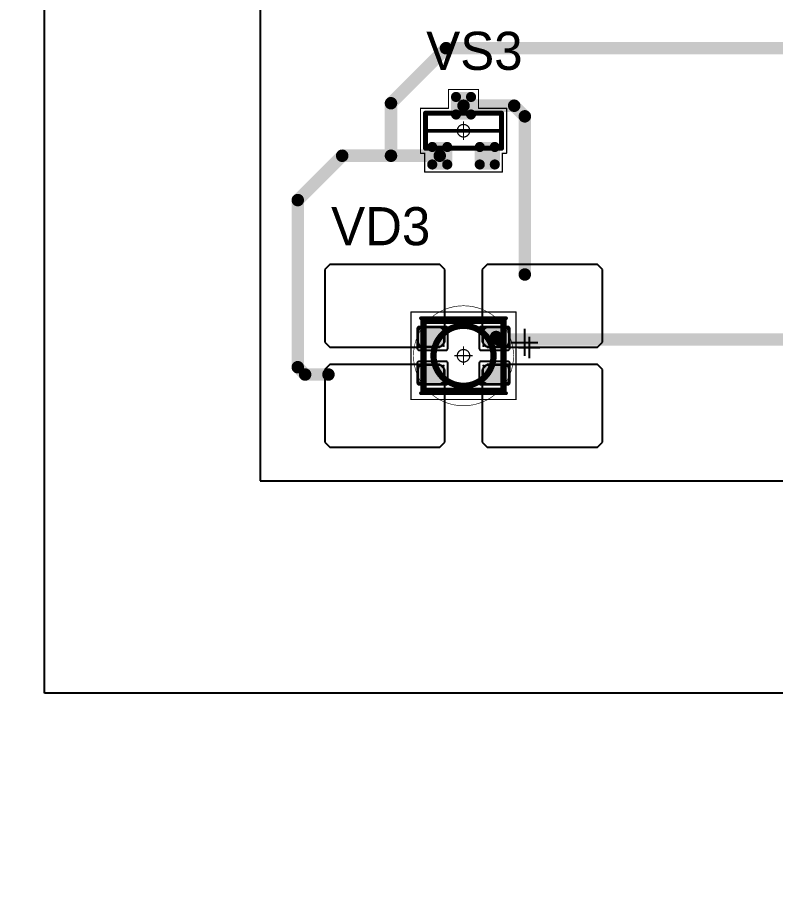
# Model space of a CAD drawing. Header units: millimetres. Extents: x 0 to 400, y 0 to 511.
# Drawn here: x 42.17 to 72.47, y 0 to 35.03 of the extents above; entities that cross this region are included whole.
import ezdxf

# ---------------------------------------------------------------- set-up
doc = ezdxf.new("R2010")
doc.units = ezdxf.units.MM
for name, color, linetype in [('Mechanical10', 56, 'Continuous'), ('Mechanical13', 56, 'Continuous'), ('Mechanical15', 56, 'Continuous'), ('Mechanical2', 216, 'Continuous'), ('TopLayer', 1, 'Continuous'), ('TopOverlay', 2, 'Continuous'), ('TopPaste', 8, 'Continuous'), ('TopSolder', 216, 'Continuous')]:
    doc.layers.add(name, color=color, linetype=linetype)

# ---------------------------------------------------------------- blocks, each defined once
blk = doc.blocks.new('SOT23_594')
at = {"layer": 'Mechanical13', "const_width": 0.2}
for points in [[(-0.7, 1.52), (0.7, 1.52)], [(-0.7, 1.52), (-0.7, -1.52)], [(0.7, 1.52), (0.7, -1.52)], [(-0.7, -1.52), (0.7, -1.52)]]:
    blk.add_lwpolyline(points, dxfattribs=at)
at = {"layer": 'Mechanical13', "const_width": 0.1}
for points in [[(-0.75, 1.52, 1), (-0.65, 1.52, 1)], [(-0.75, 1.52, 1), (-0.65, 1.52, 1)], [(0.65, 1.52, 1), (0.75, 1.52, 1)], [(0.65, 1.52, 1), (0.75, 1.52, 1)], [(-0.75, -1.52, 1), (-0.65, -1.52, 1)], [(-0.75, -1.52, 1), (-0.65, -1.52, 1)], [(0.65, -1.52, 1), (0.75, -1.52, 1)], [(0.65, -1.52, 1), (0.75, -1.52, 1)]]:
    blk.add_lwpolyline(points, format="xyb", close=True, dxfattribs=at)
at = {"layer": 'Mechanical15', "const_width": 0.05}
for points in [[(-1.65, 1.55), (-1.65, -1.55)], [(-1.65, 1.55), (-0.9, 1.55)], [(-0.9, 1.72), (-0.9, 1.55)], [(-0.9, 1.72), (0.9, 1.72)], [(0.9, 1.72), (0.9, 0.6)], [(0, 0.35), (0, -0.35)], [(0.9, 0.6), (1.65, 0.6)], [(1.65, 0.6), (1.65, -0.6)], [(-0.35, 0), (0.35, 0)], [(0.9, -0.6), (1.65, -0.6)], [(0.9, -0.6), (0.9, -1.72)], [(-1.65, -1.55), (-0.9, -1.55)], [(-0.9, -1.55), (-0.9, -1.72)], [(-0.9, -1.72), (0.9, -1.72)]]:
    blk.add_lwpolyline(points, dxfattribs=at)
at = {"layer": 'Mechanical15'}
for points, const_width in [([(-1.662, 1.55, 1), (-1.637, 1.55, 1)], 0.025), ([(-1.662, 1.55, 1), (-1.637, 1.55, 1)], 0.025), ([(-0.913, 1.72, 1), (-0.888, 1.72, 1)], 0.025), ([(-0.913, 1.72, 1), (-0.888, 1.72, 1)], 0.025), ([(-0.913, 1.55, 1), (-0.888, 1.55, 1)], 0.025), ([(-0.913, 1.55, 1), (-0.888, 1.55, 1)], 0.025), ([(0.888, 1.72, 1), (0.913, 1.72, 1)], 0.025), ([(0.888, 1.72, 1), (0.913, 1.72, 1)], 0.025), ([(-0.012, 0.35, 1), (0.012, 0.35, 1)], 0.025), ([(0.888, 0.6, 1), (0.913, 0.6, 1)], 0.025), ([(0.888, 0.6, 1), (0.913, 0.6, 1)], 0.025), ([(1.637, 0.6, 1), (1.662, 0.6, 1)], 0.025), ([(1.637, 0.6, 1), (1.662, 0.6, 1)], 0.025), ([(-0.362, 0, 1), (-0.337, 0, 1)], 0.025), ([(0.25, 0, 1), (-0.25, 0, 1)], 0.05), ([(-0.262, 0, 1), (-0.238, 0, 1)], 0.025), ([(0.238, 0, 1), (0.262, 0, 1)], 0.025), ([(0.337, 0, 1), (0.362, 0, 1)], 0.025), ([(-0.012, -0.35, 1), (0.012, -0.35, 1)], 0.025), ([(0.888, -0.6, 1), (0.913, -0.6, 1)], 0.025), ([(0.888, -0.6, 1), (0.913, -0.6, 1)], 0.025), ([(1.637, -0.6, 1), (1.662, -0.6, 1)], 0.025), ([(1.637, -0.6, 1), (1.662, -0.6, 1)], 0.025), ([(-1.662, -1.55, 1), (-1.637, -1.55, 1)], 0.025), ([(-1.662, -1.55, 1), (-1.637, -1.55, 1)], 0.025), ([(-0.913, -1.55, 1), (-0.888, -1.55, 1)], 0.025), ([(-0.913, -1.55, 1), (-0.888, -1.55, 1)], 0.025), ([(-0.913, -1.72, 1), (-0.888, -1.72, 1)], 0.025), ([(-0.913, -1.72, 1), (-0.888, -1.72, 1)], 0.025), ([(0.888, -1.72, 1), (0.913, -1.72, 1)], 0.025), ([(0.888, -1.72, 1), (0.913, -1.72, 1)], 0.025)]:
    blk.add_lwpolyline(points, format="xyb", close=True, dxfattribs=dict(at, const_width=const_width))
at = {"layer": 'TopLayer', "const_width": 0.1}
for points in [[(-1.4, 1.25, 1), (-1.3, 1.25, 1)], [(-0.7, 1.25, 1), (-0.6, 1.25, 1)], [(-1.4, 0.65, 1), (-1.3, 0.65, 1)], [(-0.7, 0.65, 1), (-0.6, 0.65, 1)], [(0.6, 0.3, 1), (0.7, 0.3, 1)], [(1.3, 0.3, 1), (1.4, 0.3, 1)], [(0.6, -0.3, 1), (0.7, -0.3, 1)], [(1.3, -0.3, 1), (1.4, -0.3, 1)], [(-1.4, -0.65, 1), (-1.3, -0.65, 1)], [(-0.7, -0.65, 1), (-0.6, -0.65, 1)], [(-1.4, -1.25, 1), (-1.3, -1.25, 1)], [(-0.7, -1.25, 1), (-0.6, -1.25, 1)]]:
    blk.add_lwpolyline(points, format="xyb", close=True, dxfattribs=at)
at = {"layer": 'TopLayer'}
for points in [[(-1.45, 1.25), (-1.45, 0.65), (-0.55, 1.25), (-0.55, 0.65)], [(-1.35, 1.35), (-1.35, 0.55), (-0.65, 1.35), (-0.65, 0.55)], [(0.65, 0.4), (0.65, -0.4), (1.35, 0.4), (1.35, -0.4)], [(0.55, 0.3), (0.55, -0.3), (1.45, 0.3), (1.45, -0.3)], [(-1.45, -0.65), (-1.45, -1.25), (-0.55, -0.65), (-0.55, -1.25)], [(-1.35, -0.55), (-1.35, -1.35), (-0.65, -0.55), (-0.65, -1.35)]]:
    blk.add_solid(points, dxfattribs=at)
at = {"layer": 'TopOverlay', "const_width": 0.15}
blk.add_lwpolyline([(0, 1.5), (0, -1.5)], dxfattribs=at)
at = {"layer": 'TopOverlay', "const_width": 0.075}
for points in [[(-0.038, 1.5, 1), (0.038, 1.5, 1)], [(-0.038, -1.5, 1), (0.038, -1.5, 1)]]:
    blk.add_lwpolyline(points, format="xyb", close=True, dxfattribs=at)
at = {"layer": 'TopPaste', "const_width": 0.075}
for points in [[(-1.387, 1.25, 1), (-1.313, 1.25, 1)], [(-0.687, 1.25, 1), (-0.613, 1.25, 1)], [(-1.387, 0.65, 1), (-1.313, 0.65, 1)], [(-0.687, 0.65, 1), (-0.613, 0.65, 1)], [(0.613, 0.3, 1), (0.687, 0.3, 1)], [(1.313, 0.3, 1), (1.387, 0.3, 1)], [(0.613, -0.3, 1), (0.687, -0.3, 1)], [(1.313, -0.3, 1), (1.387, -0.3, 1)], [(-1.387, -0.65, 1), (-1.313, -0.65, 1)], [(-0.687, -0.65, 1), (-0.613, -0.65, 1)], [(-1.387, -1.25, 1), (-1.313, -1.25, 1)], [(-0.687, -1.25, 1), (-0.613, -1.25, 1)]]:
    blk.add_lwpolyline(points, format="xyb", close=True, dxfattribs=at)
at = {"layer": 'TopPaste'}
for points in [[(-1.425, 1.25), (-1.425, 0.65), (-0.575, 1.25), (-0.575, 0.65)], [(-1.35, 1.325), (-1.35, 0.575), (-0.65, 1.325), (-0.65, 0.575)], [(0.65, 0.375), (0.65, -0.375), (1.35, 0.375), (1.35, -0.375)], [(0.575, 0.3), (0.575, -0.3), (1.425, 0.3), (1.425, -0.3)], [(-1.425, -0.65), (-1.425, -1.25), (-0.575, -0.65), (-0.575, -1.25)], [(-1.35, -0.575), (-1.35, -1.325), (-0.65, -0.575), (-0.65, -1.325)]]:
    blk.add_solid(points, dxfattribs=at)
at = {"layer": 'TopSolder', "const_width": 0.202}
for points in [[(-1.451, 1.25, 1), (-1.249, 1.25, 1)], [(-0.751, 1.25, 1), (-0.549, 1.25, 1)], [(-1.451, 0.65, 1), (-1.249, 0.65, 1)], [(-0.751, 0.65, 1), (-0.549, 0.65, 1)], [(0.549, 0.3, 1), (0.751, 0.3, 1)], [(1.249, 0.3, 1), (1.451, 0.3, 1)], [(0.549, -0.3, 1), (0.751, -0.3, 1)], [(1.249, -0.3, 1), (1.451, -0.3, 1)], [(-1.451, -0.65, 1), (-1.249, -0.65, 1)], [(-0.751, -0.65, 1), (-0.549, -0.65, 1)], [(-1.451, -1.25, 1), (-1.249, -1.25, 1)], [(-0.751, -1.25, 1), (-0.549, -1.25, 1)]]:
    blk.add_lwpolyline(points, format="xyb", close=True, dxfattribs=at)
at = {"layer": 'TopSolder'}
for points in [[(-1.35, 1.452), (-1.35, 0.448), (-0.65, 1.452), (-0.65, 0.448)], [(-1.552, 1.25), (-1.552, 0.65), (-0.448, 1.25), (-0.448, 0.65)], [(0.65, 0.502), (0.65, -0.502), (1.35, 0.502), (1.35, -0.502)], [(0.448, 0.3), (0.448, -0.3), (1.552, 0.3), (1.552, -0.3)], [(-1.552, -0.65), (-1.552, -1.25), (-0.448, -0.65), (-0.448, -1.25)], [(-1.35, -0.448), (-1.35, -1.452), (-0.65, -0.448), (-0.65, -1.452)]]:
    blk.add_solid(points, dxfattribs=at)
blk = doc.blocks.new('E65F_798')
at = {"layer": 'Mechanical13'}
for p, q in [((2.441, 1.071), (2.441, 0)), ((1.905, 0.536), (2.976, 0.536))]:
    blk.add_line(p, q, dxfattribs=at)
at = {"layer": 'Mechanical13', "const_width": 0.25}
for points in [[(-1.6, -1.4), (-1.6, 1.4)], [(-1.6, 1.4), (1.6, 1.4)], [(1.6, -1.4), (1.6, 1.4)], [(-1.6, -1.4), (1.6, -1.4)]]:
    blk.add_lwpolyline(points, dxfattribs=at)
at = {"layer": 'Mechanical13'}
for points, const_width in [([(-1.663, 1.4, 1), (-1.538, 1.4, 1)], 0.125), ([(-1.663, 1.4, 1), (-1.538, 1.4, 1)], 0.125), ([(1.537, 1.4, 1), (1.662, 1.4, 1)], 0.125), ([(1.537, 1.4, 1), (1.662, 1.4, 1)], 0.125), ([(1.2, 0, 1), (-1.2, 0, 1)], 0.25), ([(-1.263, 0, 1), (-1.138, 0, 1)], 0.125), ([(1.137, 0, 1), (1.262, 0, 1)], 0.125), ([(-1.663, -1.4, 1), (-1.538, -1.4, 1)], 0.125), ([(-1.663, -1.4, 1), (-1.538, -1.4, 1)], 0.125), ([(1.537, -1.4, 1), (1.662, -1.4, 1)], 0.125), ([(1.537, -1.4, 1), (1.662, -1.4, 1)], 0.125)]:
    blk.add_lwpolyline(points, format="xyb", close=True, dxfattribs=dict(at, const_width=const_width))
at = {"layer": 'Mechanical15', "const_width": 0.05}
for points in [[(-2.1, 1.75), (2.1, 1.75)], [(-2.1, -1.75), (-2.1, 1.75)], [(2.1, -1.75), (2.1, 1.75)], [(0, -0.35), (0, 0.35)], [(0, -0.35), (0, 0.35)], [(-0.35, 0), (0.35, 0)], [(-0.35, 0), (0.35, 0)], [(-2.1, -1.75), (2.1, -1.75)]]:
    blk.add_lwpolyline(points, dxfattribs=at)
at = {"layer": 'Mechanical15'}
for points, const_width in [([(-2.113, 1.75, 1), (-2.088, 1.75, 1)], 0.025), ([(-2.113, 1.75, 1), (-2.088, 1.75, 1)], 0.025), ([(2.087, 1.75, 1), (2.112, 1.75, 1)], 0.025), ([(2.087, 1.75, 1), (2.112, 1.75, 1)], 0.025), ([(-0.013, 0.35, 1), (0.012, 0.35, 1)], 0.025), ([(-0.013, 0.35, 1), (0.012, 0.35, 1)], 0.025), ([(-0.363, 0, 1), (-0.338, 0, 1)], 0.025), ([(-0.363, 0, 1), (-0.338, 0, 1)], 0.025), ([(0.25, 0, 1), (-0.25, 0, 1)], 0.05), ([(0.25, 0, 1), (-0.25, 0, 1)], 0.05), ([(-0.263, 0, 1), (-0.238, 0, 1)], 0.025), ([(-0.263, 0, 1), (-0.238, 0, 1)], 0.025), ([(0.237, 0, 1), (0.262, 0, 1)], 0.025), ([(0.237, 0, 1), (0.262, 0, 1)], 0.025), ([(0.337, 0, 1), (0.362, 0, 1)], 0.025), ([(0.337, 0, 1), (0.362, 0, 1)], 0.025), ([(-0.013, -0.35, 1), (0.012, -0.35, 1)], 0.025), ([(-0.013, -0.35, 1), (0.012, -0.35, 1)], 0.025), ([(-2.113, -1.75, 1), (-2.088, -1.75, 1)], 0.025), ([(-2.113, -1.75, 1), (-2.088, -1.75, 1)], 0.025), ([(2.087, -1.75, 1), (2.112, -1.75, 1)], 0.025), ([(2.087, -1.75, 1), (2.112, -1.75, 1)], 0.025)]:
    blk.add_lwpolyline(points, format="xyb", close=True, dxfattribs=dict(at, const_width=const_width))
at = {"layer": 'TopLayer'}
for p, q in [((-5.35, 3.65), (-5.55, 3.45)), ((-0.95, 3.65), (-5.35, 3.65)), ((-5.35, 3.65), (-5.35, 3.65)), ((-0.75, 3.45), (-0.95, 3.65)), ((0.95, 3.65), (0.75, 3.45)), ((5.35, 3.65), (0.95, 3.65)), ((0.95, 3.65), (0.95, 3.65)), ((5.55, 3.45), (5.35, 3.65)), ((-5.55, 3.45), (-5.55, 3.45)), ((-5.55, 3.45), (-5.55, 0.55)), ((-0.75, 0.55), (-0.75, 3.45)), ((0.75, 3.45), (0.75, 3.45)), ((0.75, 3.45), (0.75, 0.55)), ((5.55, 0.55), (5.55, 3.45)), ((-5.55, 0.55), (-5.35, 0.35)), ((-0.95, 0.35), (-0.75, 0.55)), ((0.75, 0.55), (0.95, 0.35)), ((5.35, 0.35), (5.55, 0.55)), ((-5.35, 0.35), (-0.95, 0.35)), ((0.95, 0.35), (5.35, 0.35)), ((-5.35, -0.35), (-5.55, -0.55)), ((-0.95, -0.35), (-5.35, -0.35)), ((-5.35, -0.35), (-5.35, -0.35)), ((-0.75, -0.55), (-0.95, -0.35)), ((0.95, -0.35), (0.75, -0.55)), ((5.35, -0.35), (0.95, -0.35)), ((0.95, -0.35), (0.95, -0.35)), ((5.55, -0.55), (5.35, -0.35)), ((-5.55, -0.55), (-5.55, -0.55)), ((-5.55, -0.55), (-5.55, -3.45)), ((-0.75, -3.45), (-0.75, -0.55)), ((0.75, -0.55), (0.75, -0.55)), ((0.75, -0.55), (0.75, -3.45)), ((5.55, -3.45), (5.55, -0.55)), ((-5.55, -3.45), (-5.35, -3.65)), ((-0.95, -3.65), (-0.75, -3.45)), ((0.75, -3.45), (0.95, -3.65)), ((5.35, -3.65), (5.55, -3.45)), ((-5.35, -3.65), (-0.95, -3.65)), ((0.95, -3.65), (5.35, -3.65))]:
    blk.add_line(p, q, dxfattribs=at)
at = {"layer": 'TopLayer', "const_width": 0.04}
for points in [[(-1.83, 1.11, 1), (-1.79, 1.11, 1)], [(-0.81, 1.11, 1), (-0.77, 1.11, 1)], [(0.77, 1.11, 1), (0.81, 1.11, 1)], [(1.79, 1.11, 1), (1.83, 1.11, 1)], [(-1.83, 0.39, 1), (-1.79, 0.39, 1)], [(-0.81, 0.39, 1), (-0.77, 0.39, 1)], [(0.77, 0.39, 1), (0.81, 0.39, 1)], [(1.79, 0.39, 1), (1.83, 0.39, 1)], [(-1.83, -0.39, 1), (-1.79, -0.39, 1)], [(-0.81, -0.39, 1), (-0.77, -0.39, 1)], [(0.77, -0.39, 1), (0.81, -0.39, 1)], [(1.79, -0.39, 1), (1.83, -0.39, 1)], [(-1.83, -1.11, 1), (-1.79, -1.11, 1)], [(-0.81, -1.11, 1), (-0.77, -1.11, 1)], [(0.77, -1.11, 1), (0.81, -1.11, 1)], [(1.79, -1.11, 1), (1.83, -1.11, 1)]]:
    blk.add_lwpolyline(points, format="xyb", close=True, dxfattribs=at)
at = {"layer": 'TopLayer'}
for points in [[(-1.85, 1.11), (-1.85, 0.39), (-0.75, 1.11), (-0.75, 0.39)], [(-1.81, 1.15), (-1.81, 0.35), (-0.79, 1.15), (-0.79, 0.35)], [(0.75, 1.11), (0.75, 0.39), (1.85, 1.11), (1.85, 0.39)], [(0.79, 1.15), (0.79, 0.35), (1.81, 1.15), (1.81, 0.35)], [(-1.81, -0.35), (-1.81, -1.15), (-0.79, -0.35), (-0.79, -1.15)], [(0.79, -0.35), (0.79, -1.15), (1.81, -0.35), (1.81, -1.15)], [(-1.85, -0.39), (-1.85, -1.11), (-0.75, -0.39), (-0.75, -1.11)], [(0.75, -0.39), (0.75, -1.11), (1.85, -0.39), (1.85, -1.11)]]:
    blk.add_solid(points, dxfattribs=at)
at = {"layer": 'TopOverlay'}
for p, q in [((2.628, 0.757), (2.628, -0.1)), ((2.2, 0.328), (3.057, 0.328))]:
    blk.add_line(p, q, dxfattribs=at)
at = {"layer": 'TopOverlay', "const_width": 0.15}
for points in [[(-1.7, 1.5), (1.7, 1.5)], [(-1.7, -1.5), (1.7, -1.5)]]:
    blk.add_lwpolyline(points, dxfattribs=at)
at = {"layer": 'TopOverlay', "const_width": 0.075}
for points in [[(-1.738, 1.5, 1), (-1.663, 1.5, 1)], [(1.662, 1.5, 1), (1.737, 1.5, 1)], [(-1.738, -1.5, 1), (-1.663, -1.5, 1)], [(1.662, -1.5, 1), (1.737, -1.5, 1)]]:
    blk.add_lwpolyline(points, format="xyb", close=True, dxfattribs=at)
at = {"layer": 'TopPaste'}
for p, q in [((-1.773, 1.073), (-1.814, 1.011)), ((-1.711, 1.114), (-1.773, 1.073)), ((-1.638, 1.129), (-1.711, 1.114)), ((-0.963, 1.129), (-1.638, 1.129)), ((-0.889, 1.114), (-0.963, 1.129)), ((-0.827, 1.073), (-0.889, 1.114)), ((-0.786, 1.011), (-0.827, 1.073)), ((0.827, 1.073), (0.786, 1.011)), ((0.889, 1.114), (0.827, 1.073)), ((0.962, 1.129), (0.889, 1.114)), ((1.637, 1.129), (0.962, 1.129)), ((1.711, 1.114), (1.637, 1.129)), ((1.773, 1.073), (1.711, 1.114)), ((1.814, 1.011), (1.773, 1.073)), ((-1.814, 1.011), (-1.829, 0.938)), ((-1.829, 0.938), (-1.829, 0.563)), ((-0.771, 0.938), (-0.786, 1.011)), ((-0.771, 0.563), (-0.771, 0.938)), ((0.786, 1.011), (0.771, 0.938)), ((0.771, 0.938), (0.771, 0.563)), ((1.829, 0.938), (1.814, 1.011)), ((1.829, 0.563), (1.829, 0.938)), ((-1.829, 0.563), (-1.814, 0.489)), ((-1.814, 0.489), (-1.773, 0.427)), ((-1.773, 0.427), (-1.711, 0.386)), ((-1.711, 0.386), (-1.638, 0.371)), ((-1.638, 0.371), (-0.963, 0.371)), ((-0.963, 0.371), (-0.889, 0.386)), ((-0.889, 0.386), (-0.827, 0.427)), ((-0.827, 0.427), (-0.786, 0.489)), ((-0.786, 0.489), (-0.771, 0.563)), ((0.771, 0.563), (0.786, 0.489)), ((0.786, 0.489), (0.827, 0.427)), ((0.827, 0.427), (0.889, 0.386)), ((0.889, 0.386), (0.962, 0.371)), ((0.962, 0.371), (1.637, 0.371)), ((1.637, 0.371), (1.711, 0.386)), ((1.711, 0.386), (1.773, 0.427)), ((1.773, 0.427), (1.814, 0.489)), ((1.814, 0.489), (1.829, 0.563)), ((-1.814, -0.489), (-1.829, -0.563)), ((-1.829, -0.563), (-1.829, -0.938)), ((-1.773, -0.427), (-1.814, -0.489)), ((-1.711, -0.386), (-1.773, -0.427)), ((-1.638, -0.371), (-1.711, -0.386)), ((-0.963, -0.371), (-1.638, -0.371)), ((-0.889, -0.386), (-0.963, -0.371)), ((-0.827, -0.427), (-0.889, -0.386)), ((-0.786, -0.489), (-0.827, -0.427)), ((-0.771, -0.563), (-0.786, -0.489)), ((-0.771, -0.938), (-0.771, -0.563)), ((0.786, -0.489), (0.771, -0.563)), ((0.771, -0.563), (0.771, -0.938)), ((0.827, -0.427), (0.786, -0.489)), ((0.889, -0.386), (0.827, -0.427)), ((0.962, -0.371), (0.889, -0.386)), ((1.637, -0.371), (0.962, -0.371)), ((1.711, -0.386), (1.637, -0.371)), ((1.773, -0.427), (1.711, -0.386)), ((1.814, -0.489), (1.773, -0.427)), ((1.829, -0.563), (1.814, -0.489)), ((1.829, -0.938), (1.829, -0.563)), ((-1.829, -0.938), (-1.814, -1.011)), ((-1.814, -1.011), (-1.773, -1.073)), ((-0.827, -1.073), (-0.786, -1.011)), ((-0.786, -1.011), (-0.771, -0.938)), ((0.771, -0.938), (0.786, -1.011)), ((0.786, -1.011), (0.827, -1.073)), ((1.773, -1.073), (1.814, -1.011)), ((1.814, -1.011), (1.829, -0.938)), ((-1.773, -1.073), (-1.711, -1.114)), ((-1.711, -1.114), (-1.638, -1.129)), ((-1.638, -1.129), (-0.963, -1.129)), ((-0.963, -1.129), (-0.889, -1.114)), ((-0.889, -1.114), (-0.827, -1.073)), ((0.827, -1.073), (0.889, -1.114)), ((0.889, -1.114), (0.962, -1.129)), ((0.962, -1.129), (1.637, -1.129)), ((1.637, -1.129), (1.711, -1.114)), ((1.711, -1.114), (1.773, -1.073))]:
    blk.add_line(p, q, dxfattribs=at)
at = {"layer": 'TopSolder'}
for p, q in [((-1.842, 1.129), (-1.85, 1.111)), ((-1.85, 1.111), (-1.85, 1.101)), ((-1.85, 1.101), (-1.85, 1.101)), ((-1.85, 1.101), (-1.85, 0.301)), ((-1.828, 1.143), (-1.842, 1.129)), ((-1.81, 1.151), (-1.828, 1.143)), ((-1.8, 1.151), (-1.81, 1.151)), ((-0.7, 1.151), (-1.8, 1.151)), ((-0.685, 1.151), (-0.7, 1.151)), ((-0.7, 1.151), (-0.7, 1.151)), ((-0.658, 1.139), (-0.685, 1.151)), ((-0.636, 1.118), (-0.658, 1.139)), ((-0.625, 1.09), (-0.636, 1.118)), ((-0.625, 1.076), (-0.625, 1.09)), ((-0.625, 0.301), (-0.625, 1.076)), ((0.636, 1.118), (0.625, 1.09)), ((0.625, 1.09), (0.625, 1.076)), ((0.625, 1.076), (0.625, 1.076)), ((0.625, 1.076), (0.625, 0.301)), ((0.657, 1.139), (0.636, 1.118)), ((0.685, 1.151), (0.657, 1.139)), ((0.7, 1.151), (0.685, 1.151)), ((1.8, 1.151), (0.7, 1.151)), ((1.81, 1.151), (1.8, 1.151)), ((1.8, 1.151), (1.8, 1.151)), ((1.828, 1.143), (1.81, 1.151)), ((1.842, 1.129), (1.828, 1.143)), ((1.85, 1.111), (1.842, 1.129)), ((1.85, 1.101), (1.85, 1.111)), ((1.85, 0.301), (1.85, 1.101)), ((-1.85, 0.301), (-1.85, 0.286)), ((-1.85, 0.286), (-1.839, 0.258)), ((-1.839, 0.258), (-1.818, 0.237)), ((-1.818, 0.237), (-1.79, 0.226)), ((-1.79, 0.226), (-1.775, 0.226)), ((-1.775, 0.226), (-1.775, 0.226)), ((-1.775, 0.226), (-0.7, 0.226)), ((-0.7, 0.226), (-0.685, 0.226)), ((-0.685, 0.226), (-0.658, 0.237)), ((-0.658, 0.237), (-0.636, 0.258)), ((-0.636, 0.258), (-0.625, 0.286)), ((-0.625, 0.286), (-0.625, 0.301)), ((-0.625, 0.301), (-0.625, 0.301)), ((0.625, 0.301), (0.625, 0.286)), ((0.625, 0.286), (0.636, 0.258)), ((0.636, 0.258), (0.657, 0.237)), ((0.657, 0.237), (0.685, 0.226)), ((0.685, 0.226), (0.7, 0.226)), ((0.7, 0.226), (0.7, 0.226)), ((0.7, 0.226), (1.775, 0.226)), ((1.775, 0.226), (1.79, 0.226)), ((1.79, 0.226), (1.817, 0.237)), ((1.817, 0.237), (1.839, 0.258)), ((1.839, 0.258), (1.85, 0.286)), ((1.85, 0.286), (1.85, 0.301)), ((1.85, 0.301), (1.85, 0.301)), ((-1.839, -0.257), (-1.85, -0.285)), ((-1.85, -0.285), (-1.85, -0.299)), ((-1.85, -0.299), (-1.85, -0.299)), ((-1.85, -0.299), (-1.85, -1.099)), ((-1.818, -0.236), (-1.839, -0.257)), ((-1.79, -0.224), (-1.818, -0.236)), ((-1.775, -0.224), (-1.79, -0.224)), ((-0.7, -0.224), (-1.775, -0.224)), ((-0.685, -0.224), (-0.7, -0.224)), ((-0.7, -0.224), (-0.7, -0.224)), ((-0.658, -0.236), (-0.685, -0.224)), ((-0.636, -0.257), (-0.658, -0.236)), ((-0.625, -0.285), (-0.636, -0.257)), ((-0.625, -0.299), (-0.625, -0.285)), ((-0.625, -1.074), (-0.625, -0.299)), ((0.636, -0.257), (0.625, -0.285)), ((0.625, -0.285), (0.625, -0.299)), ((0.625, -0.299), (0.625, -0.299)), ((0.625, -0.299), (0.625, -1.074)), ((0.657, -0.236), (0.636, -0.257)), ((0.685, -0.224), (0.657, -0.236)), ((0.7, -0.224), (0.685, -0.224)), ((1.775, -0.224), (0.7, -0.224)), ((1.79, -0.224), (1.775, -0.224)), ((1.775, -0.224), (1.775, -0.224)), ((1.817, -0.236), (1.79, -0.224)), ((1.839, -0.257), (1.817, -0.236)), ((1.85, -0.285), (1.839, -0.257)), ((1.85, -0.299), (1.85, -0.285)), ((1.85, -1.099), (1.85, -0.299)), ((-1.85, -1.099), (-1.85, -1.109)), ((-1.85, -1.109), (-1.842, -1.128)), ((-1.842, -1.128), (-1.828, -1.142)), ((-1.828, -1.142), (-1.81, -1.149)), ((-1.81, -1.149), (-1.8, -1.149)), ((-1.8, -1.149), (-0.7, -1.149)), ((-1.8, -1.149), (-1.8, -1.149)), ((-0.7, -1.149), (-0.685, -1.149)), ((-0.685, -1.149), (-0.658, -1.138)), ((-0.658, -1.138), (-0.636, -1.117)), ((-0.636, -1.117), (-0.625, -1.089)), ((-0.625, -1.089), (-0.625, -1.074)), ((-0.625, -1.074), (-0.625, -1.074)), ((0.625, -1.074), (0.625, -1.089)), ((0.625, -1.089), (0.636, -1.117)), ((0.636, -1.117), (0.657, -1.138)), ((0.657, -1.138), (0.685, -1.149)), ((0.685, -1.149), (0.7, -1.149)), ((0.7, -1.149), (1.8, -1.149)), ((0.7, -1.149), (0.7, -1.149)), ((1.8, -1.149), (1.81, -1.149)), ((1.81, -1.149), (1.828, -1.142)), ((1.828, -1.142), (1.842, -1.128)), ((1.842, -1.128), (1.85, -1.109)), ((1.85, -1.109), (1.85, -1.099)), ((1.85, -1.099), (1.85, -1.099))]:
    blk.add_line(p, q, dxfattribs=at)

msp = doc.modelspace()

# ---------------------------------------------------------------- linework, layer by layer
at = {"layer": 'Mechanical10', "const_width": 0.01}
msp.add_lwpolyline([(0, 0), (400, 0)], dxfattribs=at)
at = {"layer": 'Mechanical2'}
for points, const_width in [([(62, 21.5, 1), (58, 21.5, 1)], 0.025), ([(60, 23.5, 1), (60, 23.5, 1)], 0.0005), ([(57.994, 21.5, 1), (58.006, 21.5, 1)], 0.0125), ([(58, 21.5, 1), (58, 21.5, 1)], 0.0005), ([(61.994, 21.5, 1), (62.006, 21.5, 1)], 0.0125), ([(62, 21.5, 1), (62, 21.5, 1)], 0.0005), ([(60, 19.5, 1), (60, 19.5, 1)], 0.0005)]:
    msp.add_lwpolyline(points, format="xyb", close=True, dxfattribs=dict(at, const_width=const_width))
at = {"layer": 'Mechanical2', "const_width": 0.001}
for points in [[(60, 19.5), (60, 23.5)], [(58, 21.5), (62, 21.5)]]:
    msp.add_lwpolyline(points, dxfattribs=at)
at = {"layer": 'TopLayer'}
for p, q in [((51.875, 354.6), (51.875, 16.5)), ((43.25, 8), (43.25, 346)), ((51.875, 16.5), (120.5, 16.5)), ((195.875, 8), (43.25, 8))]:
    msp.add_line(p, q, dxfattribs=at)
at = {"layer": 'TopLayer', "const_width": 0.5}
for points in [[(57.1, 31.6), (59.3, 33.8)], [(59.3, 33.8), (84.425, 33.8)], [(57.1, 29.5), (57.1, 31.6)], [(60, 31.5), (62.025, 31.5)], [(62.025, 31.5), (62.45, 31.075)], [(62.45, 24.75), (62.45, 31.075)], [(53.375, 27.725), (55.15, 29.5)], [(55.15, 29.5), (57.1, 29.5)], [(57.1, 29.5), (59.05, 29.5)], [(53.375, 21.043), (53.375, 27.725)], [(61.3, 22.25), (61.4, 22.15)], [(61.4, 22.15), (73.375, 22.15)], [(53.375, 21.043), (53.668, 20.75)], [(53.668, 20.75), (54.6, 20.75)]]:
    msp.add_lwpolyline(points, dxfattribs=at)
at = {"layer": 'TopLayer', "const_width": 0.25}
for points in [[(59.175, 33.8, 1), (59.425, 33.8, 1)], [(59.175, 33.8, 1), (59.425, 33.8, 1)], [(56.975, 31.6, 1), (57.225, 31.6, 1)], [(56.975, 31.6, 1), (57.225, 31.6, 1)], [(59.875, 31.5, 1), (60.125, 31.5, 1)], [(61.9, 31.5, 1), (62.15, 31.5, 1)], [(61.9, 31.5, 1), (62.15, 31.5, 1)], [(62.325, 31.075, 1), (62.575, 31.075, 1)], [(62.325, 31.075, 1), (62.575, 31.075, 1)], [(55.025, 29.5, 1), (55.275, 29.5, 1)], [(55.025, 29.5, 1), (55.275, 29.5, 1)], [(56.975, 29.5, 1), (57.225, 29.5, 1)], [(56.975, 29.5, 1), (57.225, 29.5, 1)], [(56.975, 29.5, 1), (57.225, 29.5, 1)], [(58.925, 29.5, 1), (59.175, 29.5, 1)], [(53.25, 27.725, 1), (53.5, 27.725, 1)], [(53.25, 27.725, 1), (53.5, 27.725, 1)], [(62.325, 24.75, 1), (62.575, 24.75, 1)], [(61.175, 22.25, 1), (61.425, 22.25, 1)], [(61.275, 22.15, 1), (61.525, 22.15, 1)], [(61.275, 22.15, 1), (61.525, 22.15, 1)], [(53.25, 21.043, 1), (53.5, 21.043, 1)], [(53.25, 21.043, 1), (53.5, 21.043, 1)], [(53.543, 20.75, 1), (53.793, 20.75, 1)], [(53.543, 20.75, 1), (53.793, 20.75, 1)], [(54.475, 20.75, 1), (54.725, 20.75, 1)]]:
    msp.add_lwpolyline(points, format="xyb", close=True, dxfattribs=at)

# ---------------------------------------------------------------- block references
for name, p, rotation in [('SOT23_594', (60, 30.5), 90), ('E65F_798', (60, 21.5), 360)]:
    msp.add_blockref(name, p, dxfattribs=dict(rotation=rotation))

# ---------------------------------------------------------------- texts
at = {"layer": 'TopOverlay'}
for s, p in [('VS3', (58.509, 32.934)), ('VD3', (54.708, 25.92))]:
    msp.add_text(s, height=1.524, dxfattribs=at).set_placement(p)

doc.saveas('drawing.dxf')
